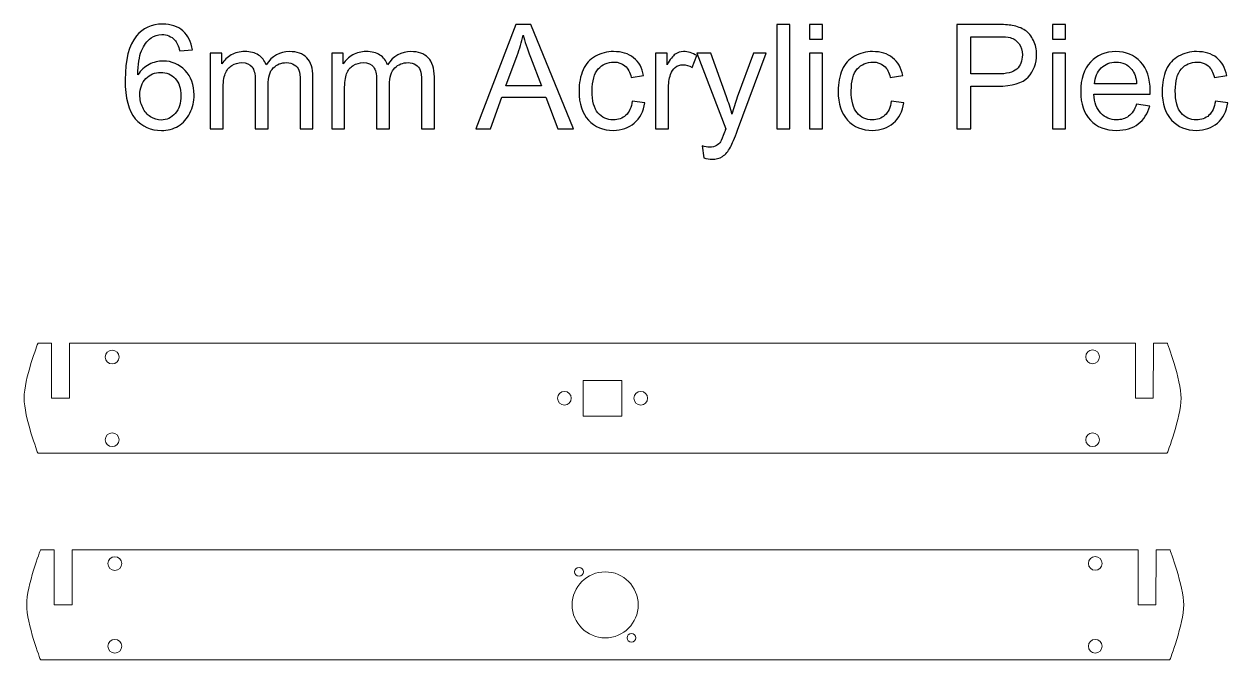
# Model space of a CAD drawing. Header units: centimetres. Extents: x 32 to 238, y -190 to 31.
# Drawn here: x 33.36 to 77.06, y 7 to 30.11 of the extents above; entities that cross this region are included whole.
import ezdxf

# ---------------------------------------------------------------- set-up
doc = ezdxf.new("R2010")
doc.units = ezdxf.units.CM
doc.header["$MEASUREMENT"] = 0
doc.layers.add('Layer 1', color=7, linetype='Continuous')

msp = doc.modelspace()

# ---------------------------------------------------------------- linework, layer by layer
at = {"layer": 'Layer 1', "color": 250, "lineweight": 9}
msp.add_lwpolyline([(53.66154, 15.86226), (55.06154, 15.86226), (55.06154, 17.16226), (53.66154, 17.16226), (53.66154, 15.86226)], close=True, dxfattribs=at)
for centre, major_axis in [((52.97677, 16.51226), (0, 0.25)), ((55.74562, 16.51226), (0, 0.25)), ((54.45746, 9.0038), (0, 1.2)), ((53.50649, 10.20371), (0, 0.16)), ((55.40883, 7.80396), (0, 0.16))]:
    msp.add_ellipse(centre, major_axis=major_axis, ratio=1, dxfattribs=at)
at = {"layer": 'Layer 1', "color": 250}
for points, knots in [([(39.46992, 29.16893), (39.46992, 29.16893), (39.00955, 29.13189), (39.00955, 29.13189), (38.9681, 29.31445), (38.90901, 29.44763), (38.83228, 29.53053), (38.70616, 29.6637), (38.55005, 29.72985), (38.36485, 29.72985), (38.2158, 29.72985), (38.08351, 29.6884), (37.96973, 29.6055), (37.82333, 29.49878), (37.70868, 29.34356), (37.62313, 29.13895), (37.53846, 28.93345), (37.49437, 28.64153), (37.49084, 28.26318), (37.60285, 28.43339), (37.74043, 28.56039), (37.90271, 28.64241), (38.06498, 28.72532), (38.23432, 28.76677), (38.41247, 28.76677), (38.72292, 28.76677), (38.9875, 28.65211), (39.20622, 28.42369), (39.42406, 28.19527), (39.53342, 27.9007), (39.53342, 27.53822), (39.53342, 27.30009), (39.48227, 27.07961), (39.37996, 26.87499), (39.27678, 26.67038), (39.13655, 26.51428), (38.95663, 26.4058), (38.7776, 26.29732), (38.57387, 26.24264), (38.34633, 26.24264), (37.95915, 26.24264), (37.64253, 26.38552), (37.39735, 26.67038), (37.15305, 26.95525), (37.03046, 27.42533), (37.03046, 28.07973), (37.03046, 28.81175), (37.16628, 29.34444), (37.43704, 29.67693), (37.6734, 29.96621), (37.99178, 30.11085), (38.39307, 30.11085), (38.69117, 30.11085), (38.93635, 30.02707), (39.12685, 29.86038), (39.31735, 29.69369), (39.432, 29.4635), (39.46992, 29.16893)], [0, 0, 0, 0, 0.05263158, 0.05263158, 0.05263158, 0.10526316, 0.10526316, 0.10526316, 0.15789474, 0.15789474, 0.15789474, 0.21052632, 0.21052632, 0.21052632, 0.26315789, 0.26315789, 0.26315789, 0.31578947, 0.31578947, 0.31578947, 0.36842105, 0.36842105, 0.36842105, 0.42105263, 0.42105263, 0.42105263, 0.47368421, 0.47368421, 0.47368421, 0.52631579, 0.52631579, 0.52631579, 0.57894737, 0.57894737, 0.57894737, 0.63157895, 0.63157895, 0.63157895, 0.68421053, 0.68421053, 0.68421053, 0.73684211, 0.73684211, 0.73684211, 0.78947368, 0.78947368, 0.78947368, 0.84210526, 0.84210526, 0.84210526, 0.89473684, 0.89473684, 0.89473684, 0.94736842, 0.94736842, 0.94736842, 1, 1, 1, 1]), ([(49.75869, 26.30614), (49.75869, 26.30614), (51.21214, 30.09498), (51.21214, 30.09498), (51.21214, 30.09498), (51.76335, 30.09498), (51.76335, 30.09498), (51.76335, 30.09498), (53.30588, 26.30614), (53.30588, 26.30614), (53.30588, 26.30614), (52.73526, 26.30614), (52.73526, 26.30614), (52.73526, 26.30614), (52.29693, 27.45443), (52.29693, 27.45443), (52.29693, 27.45443), (50.70149, 27.45443), (50.70149, 27.45443), (50.70149, 27.45443), (50.29051, 26.30614), (50.29051, 26.30614), (50.29051, 26.30614), (49.75869, 26.30614), (49.75869, 26.30614)], [0, 0, 0, 0, 0.125, 0.125, 0.125, 0.25, 0.25, 0.25, 0.375, 0.375, 0.375, 0.5, 0.5, 0.5, 0.625, 0.625, 0.625, 0.75, 0.75, 0.75, 0.875, 0.875, 0.875, 1, 1, 1, 1]), ([(60.68863, 26.30614), (60.68863, 26.30614), (60.68863, 30.09498), (60.68863, 30.09498), (60.68863, 30.09498), (61.15429, 30.09498), (61.15429, 30.09498), (61.15429, 30.09498), (61.15429, 26.30614), (61.15429, 26.30614), (61.15429, 26.30614), (60.68863, 26.30614), (60.68863, 26.30614)], [0, 0, 0, 0, 0.25, 0.25, 0.25, 0.5, 0.5, 0.5, 0.75, 0.75, 0.75, 1, 1, 1, 1]), ([(61.87484, 29.56581), (61.87484, 29.56581), (61.87484, 30.09498), (61.87484, 30.09498), (61.87484, 30.09498), (62.34051, 30.09498), (62.34051, 30.09498), (62.34051, 30.09498), (62.34051, 29.56581), (62.34051, 29.56581), (62.34051, 29.56581), (61.87484, 29.56581), (61.87484, 29.56581)], [0, 0, 0, 0, 0.25, 0.25, 0.25, 0.5, 0.5, 0.5, 0.75, 0.75, 0.75, 1, 1, 1, 1]), ([(67.22471, 26.30614), (67.22471, 26.30614), (67.22471, 30.09498), (67.22471, 30.09498), (67.22471, 30.09498), (68.65522, 30.09498), (68.65522, 30.09498), (68.90658, 30.09498), (69.09884, 30.08263), (69.23202, 30.05882), (69.41811, 30.02795), (69.57421, 29.96886), (69.70033, 29.88243), (69.82645, 29.79511), (69.92787, 29.67341), (70.0046, 29.5173), (70.08133, 29.3612), (70.11925, 29.18922), (70.11925, 29.00136), (70.11925, 28.68034), (70.01695, 28.40781), (69.81145, 28.18556), (69.60684, 27.96243), (69.23554, 27.85131), (68.69932, 27.85131), (68.69932, 27.85131), (67.72742, 27.85131), (67.72742, 27.85131), (67.72742, 27.85131), (67.72742, 26.30614), (67.72742, 26.30614), (67.72742, 26.30614), (67.22471, 26.30614), (67.22471, 26.30614)], [0, 0, 0, 0, 0.09090909, 0.09090909, 0.09090909, 0.18181818, 0.18181818, 0.18181818, 0.27272727, 0.27272727, 0.27272727, 0.36363636, 0.36363636, 0.36363636, 0.45454545, 0.45454545, 0.45454545, 0.54545455, 0.54545455, 0.54545455, 0.63636364, 0.63636364, 0.63636364, 0.72727273, 0.72727273, 0.72727273, 0.81818182, 0.81818182, 0.81818182, 0.90909091, 0.90909091, 0.90909091, 1, 1, 1, 1]), ([(70.69604, 29.56581), (70.69604, 29.56581), (70.69604, 30.09498), (70.69604, 30.09498), (70.69604, 30.09498), (71.16171, 30.09498), (71.16171, 30.09498), (71.16171, 30.09498), (71.16171, 29.56581), (71.16171, 29.56581), (71.16171, 29.56581), (70.69604, 29.56581), (70.69604, 29.56581)], [0, 0, 0, 0, 0.25, 0.25, 0.25, 0.5, 0.5, 0.5, 0.75, 0.75, 0.75, 1, 1, 1, 1]), ([(50.84878, 27.86189), (50.84878, 27.86189), (52.13994, 27.86189), (52.13994, 27.86189), (52.13994, 27.86189), (51.74483, 28.91229), (51.74483, 28.91229), (51.62577, 29.23155), (51.53581, 29.49525), (51.47319, 29.70339), (51.42116, 29.45645), (51.35149, 29.21391), (51.26417, 28.97402), (51.26417, 28.97402), (50.84878, 27.86189), (50.84878, 27.86189)], [0, 0, 0, 0, 0.2, 0.2, 0.2, 0.4, 0.4, 0.4, 0.6, 0.6, 0.6, 0.8, 0.8, 0.8, 1, 1, 1, 1]), ([(67.72742, 28.29581), (67.72742, 28.29581), (68.70638, 28.29581), (68.70638, 28.29581), (69.03093, 28.29581), (69.26024, 28.35578), (69.39694, 28.47661), (69.53276, 28.59743), (69.60067, 28.76677), (69.60067, 28.98637), (69.60067, 29.14424), (69.56098, 29.28006), (69.48072, 29.39295), (69.40047, 29.50584), (69.29463, 29.5808), (69.16411, 29.61696), (69.07944, 29.63901), (68.92333, 29.65048), (68.69667, 29.65048), (68.69667, 29.65048), (67.72742, 29.65048), (67.72742, 29.65048), (67.72742, 29.65048), (67.72742, 28.29581), (67.72742, 28.29581)], [0, 0, 0, 0, 0.125, 0.125, 0.125, 0.25, 0.25, 0.25, 0.375, 0.375, 0.375, 0.5, 0.5, 0.5, 0.625, 0.625, 0.625, 0.75, 0.75, 0.75, 0.875, 0.875, 0.875, 1, 1, 1, 1]), ([(40.12168, 26.30614), (40.12168, 26.30614), (40.12168, 29.05252), (40.12168, 29.05252), (40.12168, 29.05252), (40.53972, 29.05252), (40.53972, 29.05252), (40.53972, 29.05252), (40.53972, 28.66446), (40.53972, 28.66446), (40.62527, 28.79852), (40.73992, 28.907), (40.8828, 28.98813), (41.02567, 29.07016), (41.18795, 29.11073), (41.37051, 29.11073), (41.57336, 29.11073), (41.74005, 29.06839), (41.8697, 28.98461), (41.99934, 28.89994), (42.09106, 28.78264), (42.14398, 28.63095), (42.3627, 28.95109), (42.64581, 29.11073), (42.99506, 29.11073), (43.26846, 29.11073), (43.47924, 29.03576), (43.62565, 28.88495), (43.77293, 28.73413), (43.84702, 28.50218), (43.84702, 28.18909), (43.84702, 28.18909), (43.84702, 26.30614), (43.84702, 26.30614), (43.84702, 26.30614), (43.38135, 26.30614), (43.38135, 26.30614), (43.38135, 26.30614), (43.38135, 28.03475), (43.38135, 28.03475), (43.38135, 28.21996), (43.36547, 28.35402), (43.33549, 28.43604), (43.3055, 28.51806), (43.25082, 28.58332), (43.17056, 28.63359), (43.09119, 28.68386), (42.9977, 28.70856), (42.89099, 28.70856), (42.69696, 28.70856), (42.53645, 28.64418), (42.40856, 28.51629), (42.28068, 28.38753), (42.21718, 28.18204), (42.21718, 27.89981), (42.21718, 27.89981), (42.21718, 26.30614), (42.21718, 26.30614), (42.21718, 26.30614), (41.75151, 26.30614), (41.75151, 26.30614), (41.75151, 26.30614), (41.75151, 28.08855), (41.75151, 28.08855), (41.75151, 28.29493), (41.71359, 28.45015), (41.63774, 28.55334), (41.5619, 28.65652), (41.43754, 28.70856), (41.26556, 28.70856), (41.13503, 28.70856), (41.01421, 28.67416), (40.90308, 28.60537), (40.79196, 28.53658), (40.7117, 28.43604), (40.66143, 28.30286), (40.61204, 28.17057), (40.58735, 27.97919), (40.58735, 27.7296), (40.58735, 27.7296), (40.58735, 26.30614), (40.58735, 26.30614), (40.58735, 26.30614), (40.12168, 26.30614), (40.12168, 26.30614)], [0, 0, 0, 0, 0.03571429, 0.03571429, 0.03571429, 0.07142857, 0.07142857, 0.07142857, 0.10714286, 0.10714286, 0.10714286, 0.14285714, 0.14285714, 0.14285714, 0.17857143, 0.17857143, 0.17857143, 0.21428571, 0.21428571, 0.21428571, 0.25, 0.25, 0.25, 0.28571429, 0.28571429, 0.28571429, 0.32142857, 0.32142857, 0.32142857, 0.35714286, 0.35714286, 0.35714286, 0.39285714, 0.39285714, 0.39285714, 0.42857143, 0.42857143, 0.42857143, 0.46428571, 0.46428571, 0.46428571, 0.5, 0.5, 0.5, 0.53571429, 0.53571429, 0.53571429, 0.57142857, 0.57142857, 0.57142857, 0.60714286, 0.60714286, 0.60714286, 0.64285714, 0.64285714, 0.64285714, 0.67857143, 0.67857143, 0.67857143, 0.71428571, 0.71428571, 0.71428571, 0.75, 0.75, 0.75, 0.78571429, 0.78571429, 0.78571429, 0.82142857, 0.82142857, 0.82142857, 0.85714286, 0.85714286, 0.85714286, 0.89285714, 0.89285714, 0.89285714, 0.92857143, 0.92857143, 0.92857143, 0.96428571, 0.96428571, 0.96428571, 1, 1, 1, 1]), ([(44.52964, 26.30614), (44.52964, 26.30614), (44.52964, 29.05252), (44.52964, 29.05252), (44.52964, 29.05252), (44.94768, 29.05252), (44.94768, 29.05252), (44.94768, 29.05252), (44.94768, 28.66446), (44.94768, 28.66446), (45.03323, 28.79852), (45.14788, 28.907), (45.29076, 28.98813), (45.43363, 29.07016), (45.59591, 29.11073), (45.77847, 29.11073), (45.98132, 29.11073), (46.14801, 29.06839), (46.27766, 28.98461), (46.4073, 28.89994), (46.49902, 28.78264), (46.55194, 28.63095), (46.77066, 28.95109), (47.05377, 29.11073), (47.40302, 29.11073), (47.67642, 29.11073), (47.8872, 29.03576), (48.03361, 28.88495), (48.18089, 28.73413), (48.25498, 28.50218), (48.25498, 28.18909), (48.25498, 28.18909), (48.25498, 26.30614), (48.25498, 26.30614), (48.25498, 26.30614), (47.78931, 26.30614), (47.78931, 26.30614), (47.78931, 26.30614), (47.78931, 28.03475), (47.78931, 28.03475), (47.78931, 28.21996), (47.77343, 28.35402), (47.74345, 28.43604), (47.71346, 28.51806), (47.65878, 28.58332), (47.57852, 28.63359), (47.49915, 28.68386), (47.40566, 28.70856), (47.29895, 28.70856), (47.10492, 28.70856), (46.94441, 28.64418), (46.81652, 28.51629), (46.68864, 28.38753), (46.62514, 28.18204), (46.62514, 27.89981), (46.62514, 27.89981), (46.62514, 26.30614), (46.62514, 26.30614), (46.62514, 26.30614), (46.15947, 26.30614), (46.15947, 26.30614), (46.15947, 26.30614), (46.15947, 28.08855), (46.15947, 28.08855), (46.15947, 28.29493), (46.12155, 28.45015), (46.0457, 28.55334), (45.96986, 28.65652), (45.8455, 28.70856), (45.67352, 28.70856), (45.54299, 28.70856), (45.42217, 28.67416), (45.31104, 28.60537), (45.19992, 28.53658), (45.11966, 28.43604), (45.06939, 28.30286), (45.02, 28.17057), (44.99531, 27.97919), (44.99531, 27.7296), (44.99531, 27.7296), (44.99531, 26.30614), (44.99531, 26.30614), (44.99531, 26.30614), (44.52964, 26.30614), (44.52964, 26.30614)], [0, 0, 0, 0, 0.03571429, 0.03571429, 0.03571429, 0.07142857, 0.07142857, 0.07142857, 0.10714286, 0.10714286, 0.10714286, 0.14285714, 0.14285714, 0.14285714, 0.17857143, 0.17857143, 0.17857143, 0.21428571, 0.21428571, 0.21428571, 0.25, 0.25, 0.25, 0.28571429, 0.28571429, 0.28571429, 0.32142857, 0.32142857, 0.32142857, 0.35714286, 0.35714286, 0.35714286, 0.39285714, 0.39285714, 0.39285714, 0.42857143, 0.42857143, 0.42857143, 0.46428571, 0.46428571, 0.46428571, 0.5, 0.5, 0.5, 0.53571429, 0.53571429, 0.53571429, 0.57142857, 0.57142857, 0.57142857, 0.60714286, 0.60714286, 0.60714286, 0.64285714, 0.64285714, 0.64285714, 0.67857143, 0.67857143, 0.67857143, 0.71428571, 0.71428571, 0.71428571, 0.75, 0.75, 0.75, 0.78571429, 0.78571429, 0.78571429, 0.82142857, 0.82142857, 0.82142857, 0.85714286, 0.85714286, 0.85714286, 0.89285714, 0.89285714, 0.89285714, 0.92857143, 0.92857143, 0.92857143, 0.96428571, 0.96428571, 0.96428571, 1, 1, 1, 1]), ([(55.4393, 27.31156), (55.4393, 27.31156), (55.89438, 27.24806), (55.89438, 27.24806), (55.84411, 26.93497), (55.71711, 26.69067), (55.51162, 26.5134), (55.30612, 26.33613), (55.053, 26.24793), (54.75403, 26.24793), (54.3792, 26.24793), (54.07757, 26.37052), (53.85003, 26.6157), (53.62161, 26.86088), (53.50784, 27.2119), (53.50784, 27.66874), (53.50784, 27.96508), (53.55723, 28.22349), (53.65512, 28.44574), (53.75302, 28.66711), (53.90207, 28.83379), (54.10315, 28.94404), (54.30335, 29.05516), (54.52119, 29.11073), (54.75755, 29.11073), (55.05477, 29.11073), (55.29907, 29.03576), (55.4878, 28.88495), (55.67742, 28.73413), (55.79913, 28.51982), (55.85205, 28.24289), (55.85205, 28.24289), (55.40225, 28.1741), (55.40225, 28.1741), (55.35904, 28.35843), (55.28319, 28.49689), (55.17295, 28.59038), (55.06359, 28.68298), (54.9313, 28.72972), (54.77607, 28.72972), (54.54148, 28.72972), (54.35098, 28.64594), (54.20369, 28.47837), (54.05729, 28.30992), (53.98409, 28.04534), (53.98409, 27.68197), (53.98409, 27.31332), (54.05464, 27.04609), (54.19575, 26.8794), (54.33775, 26.71272), (54.52207, 26.62893), (54.74873, 26.62893), (54.93218, 26.62893), (55.08475, 26.68449), (55.20646, 26.7965), (55.32905, 26.90763), (55.40666, 27.07961), (55.4393, 27.31156)], [0, 0, 0, 0, 0.05263158, 0.05263158, 0.05263158, 0.10526316, 0.10526316, 0.10526316, 0.15789474, 0.15789474, 0.15789474, 0.21052632, 0.21052632, 0.21052632, 0.26315789, 0.26315789, 0.26315789, 0.31578947, 0.31578947, 0.31578947, 0.36842105, 0.36842105, 0.36842105, 0.42105263, 0.42105263, 0.42105263, 0.47368421, 0.47368421, 0.47368421, 0.52631579, 0.52631579, 0.52631579, 0.57894737, 0.57894737, 0.57894737, 0.63157895, 0.63157895, 0.63157895, 0.68421053, 0.68421053, 0.68421053, 0.73684211, 0.73684211, 0.73684211, 0.78947368, 0.78947368, 0.78947368, 0.84210526, 0.84210526, 0.84210526, 0.89473684, 0.89473684, 0.89473684, 0.94736842, 0.94736842, 0.94736842, 1, 1, 1, 1]), ([(56.28596, 26.30614), (56.28596, 26.30614), (56.28596, 29.05252), (56.28596, 29.05252), (56.28596, 29.05252), (56.704, 29.05252), (56.704, 29.05252), (56.704, 29.05252), (56.704, 28.63183), (56.704, 28.63183), (56.81072, 28.82674), (56.90949, 28.9555), (57.00033, 29.01724), (57.09117, 29.07986), (57.19083, 29.11073), (57.29931, 29.11073), (57.4563, 29.11073), (57.61593, 29.06134), (57.77821, 28.96344), (57.77821, 28.96344), (57.6124, 28.53393), (57.6124, 28.53393), (57.49951, 28.59743), (57.38663, 28.62918), (57.27374, 28.62918), (57.17231, 28.62918), (57.08147, 28.59832), (57.00122, 28.53746), (56.92096, 28.47661), (56.86363, 28.39194), (56.82924, 28.28346), (56.7772, 28.11854), (56.75163, 27.93774), (56.75163, 27.74106), (56.75163, 27.74106), (56.75163, 26.30614), (56.75163, 26.30614), (56.75163, 26.30614), (56.28596, 26.30614), (56.28596, 26.30614)], [0, 0, 0, 0, 0.07692308, 0.07692308, 0.07692308, 0.15384615, 0.15384615, 0.15384615, 0.23076923, 0.23076923, 0.23076923, 0.30769231, 0.30769231, 0.30769231, 0.38461538, 0.38461538, 0.38461538, 0.46153846, 0.46153846, 0.46153846, 0.53846154, 0.53846154, 0.53846154, 0.61538462, 0.61538462, 0.61538462, 0.69230769, 0.69230769, 0.69230769, 0.76923077, 0.76923077, 0.76923077, 0.84615385, 0.84615385, 0.84615385, 0.92307692, 0.92307692, 0.92307692, 1, 1, 1, 1]), ([(58.03221, 25.25045), (58.03221, 25.25045), (57.9793, 25.68084), (57.9793, 25.68084), (58.0816, 25.6535), (58.1698, 25.63939), (58.24564, 25.63939), (58.34971, 25.63939), (58.43262, 25.65703), (58.49435, 25.69142), (58.55697, 25.72582), (58.60812, 25.77433), (58.64781, 25.83606), (58.67692, 25.88281), (58.72454, 25.99834), (58.7898, 26.18355), (58.79862, 26.20913), (58.81185, 26.24705), (58.83126, 26.29732), (58.83126, 26.29732), (57.7888, 29.05252), (57.7888, 29.05252), (57.7888, 29.05252), (58.28621, 29.05252), (58.28621, 29.05252), (58.28621, 29.05252), (58.85948, 27.46678), (58.85948, 27.46678), (58.93444, 27.26658), (59.00059, 27.05491), (59.05968, 26.83266), (59.11348, 27.04168), (59.17698, 27.24806), (59.25106, 27.4509), (59.25106, 27.4509), (59.83667, 29.05252), (59.83667, 29.05252), (59.83667, 29.05252), (60.30146, 29.05252), (60.30146, 29.05252), (60.30146, 29.05252), (59.26341, 26.25851), (59.26341, 26.25851), (59.1514, 25.95777), (59.06409, 25.7514), (59.00147, 25.63763), (58.91857, 25.48505), (58.82332, 25.37304), (58.7166, 25.3016), (58.60901, 25.23017), (58.48112, 25.19489), (58.33296, 25.19489), (58.243, 25.19489), (58.14246, 25.21341), (58.03221, 25.25045)], [0, 0, 0, 0, 0.05555556, 0.05555556, 0.05555556, 0.11111111, 0.11111111, 0.11111111, 0.16666667, 0.16666667, 0.16666667, 0.22222222, 0.22222222, 0.22222222, 0.27777778, 0.27777778, 0.27777778, 0.33333333, 0.33333333, 0.33333333, 0.38888889, 0.38888889, 0.38888889, 0.44444444, 0.44444444, 0.44444444, 0.5, 0.5, 0.5, 0.55555556, 0.55555556, 0.55555556, 0.61111111, 0.61111111, 0.61111111, 0.66666667, 0.66666667, 0.66666667, 0.72222222, 0.72222222, 0.72222222, 0.77777778, 0.77777778, 0.77777778, 0.83333333, 0.83333333, 0.83333333, 0.88888889, 0.88888889, 0.88888889, 0.94444444, 0.94444444, 0.94444444, 1, 1, 1, 1]), ([(61.87484, 26.30614), (61.87484, 26.30614), (61.87484, 29.05252), (61.87484, 29.05252), (61.87484, 29.05252), (62.34051, 29.05252), (62.34051, 29.05252), (62.34051, 29.05252), (62.34051, 26.30614), (62.34051, 26.30614), (62.34051, 26.30614), (61.87484, 26.30614), (61.87484, 26.30614)], [0, 0, 0, 0, 0.25, 0.25, 0.25, 0.5, 0.5, 0.5, 0.75, 0.75, 0.75, 1, 1, 1, 1]), ([(64.84435, 27.31156), (64.84435, 27.31156), (65.29943, 27.24806), (65.29943, 27.24806), (65.24916, 26.93497), (65.12216, 26.69067), (64.91667, 26.5134), (64.71117, 26.33613), (64.45805, 26.24793), (64.15908, 26.24793), (63.78425, 26.24793), (63.48262, 26.37052), (63.25508, 26.6157), (63.02666, 26.86088), (62.91289, 27.2119), (62.91289, 27.66874), (62.91289, 27.96508), (62.96228, 28.22349), (63.06017, 28.44574), (63.15807, 28.66711), (63.30712, 28.83379), (63.5082, 28.94404), (63.7084, 29.05516), (63.92624, 29.11073), (64.1626, 29.11073), (64.45982, 29.11073), (64.70412, 29.03576), (64.89285, 28.88495), (65.08247, 28.73413), (65.20418, 28.51982), (65.2571, 28.24289), (65.2571, 28.24289), (64.8073, 28.1741), (64.8073, 28.1741), (64.76409, 28.35843), (64.68824, 28.49689), (64.578, 28.59038), (64.46864, 28.68298), (64.33635, 28.72972), (64.18112, 28.72972), (63.94653, 28.72972), (63.75603, 28.64594), (63.60874, 28.47837), (63.46234, 28.30992), (63.38914, 28.04534), (63.38914, 27.68197), (63.38914, 27.31332), (63.45969, 27.04609), (63.6008, 26.8794), (63.7428, 26.71272), (63.92712, 26.62893), (64.15378, 26.62893), (64.33723, 26.62893), (64.4898, 26.68449), (64.61151, 26.7965), (64.7341, 26.90763), (64.81171, 27.07961), (64.84435, 27.31156)], [0, 0, 0, 0, 0.05263158, 0.05263158, 0.05263158, 0.10526316, 0.10526316, 0.10526316, 0.15789474, 0.15789474, 0.15789474, 0.21052632, 0.21052632, 0.21052632, 0.26315789, 0.26315789, 0.26315789, 0.31578947, 0.31578947, 0.31578947, 0.36842105, 0.36842105, 0.36842105, 0.42105263, 0.42105263, 0.42105263, 0.47368421, 0.47368421, 0.47368421, 0.52631579, 0.52631579, 0.52631579, 0.57894737, 0.57894737, 0.57894737, 0.63157895, 0.63157895, 0.63157895, 0.68421053, 0.68421053, 0.68421053, 0.73684211, 0.73684211, 0.73684211, 0.78947368, 0.78947368, 0.78947368, 0.84210526, 0.84210526, 0.84210526, 0.89473684, 0.89473684, 0.89473684, 0.94736842, 0.94736842, 0.94736842, 1, 1, 1, 1]), ([(70.69604, 26.30614), (70.69604, 26.30614), (70.69604, 29.05252), (70.69604, 29.05252), (70.69604, 29.05252), (71.16171, 29.05252), (71.16171, 29.05252), (71.16171, 29.05252), (71.16171, 26.30614), (71.16171, 26.30614), (71.16171, 26.30614), (70.69604, 26.30614), (70.69604, 26.30614)], [0, 0, 0, 0, 0.25, 0.25, 0.25, 0.5, 0.5, 0.5, 0.75, 0.75, 0.75, 1, 1, 1, 1]), ([(73.74492, 27.19514), (73.74492, 27.19514), (74.22646, 27.13164), (74.22646, 27.13164), (74.1515, 26.85206), (74.01127, 26.63422), (73.80666, 26.47988), (73.60205, 26.32554), (73.34099, 26.24793), (73.02261, 26.24793), (72.62221, 26.24793), (72.30471, 26.3714), (72.07011, 26.61835), (71.83551, 26.86441), (71.71821, 27.21102), (71.71821, 27.6564), (71.71821, 28.11677), (71.83639, 28.47484), (72.07364, 28.72884), (72.31088, 28.98372), (72.61868, 29.11073), (72.99703, 29.11073), (73.36304, 29.11073), (73.66202, 28.98637), (73.89397, 28.73678), (74.12592, 28.48719), (74.24234, 28.13618), (74.24234, 27.68374), (74.24234, 27.6564), (74.24146, 27.61495), (74.23969, 27.56027), (74.23969, 27.56027), (72.19446, 27.56027), (72.19446, 27.56027), (72.2121, 27.25952), (72.29677, 27.02845), (72.45023, 26.86882), (72.6028, 26.70919), (72.79418, 26.62893), (73.02261, 26.62893), (73.19282, 26.62893), (73.33834, 26.67391), (73.45829, 26.76387), (73.57912, 26.85383), (73.67437, 26.99758), (73.74492, 27.19514)], [0, 0, 0, 0, 0.06666667, 0.06666667, 0.06666667, 0.13333333, 0.13333333, 0.13333333, 0.2, 0.2, 0.2, 0.26666667, 0.26666667, 0.26666667, 0.33333333, 0.33333333, 0.33333333, 0.4, 0.4, 0.4, 0.46666667, 0.46666667, 0.46666667, 0.53333333, 0.53333333, 0.53333333, 0.6, 0.6, 0.6, 0.66666667, 0.66666667, 0.66666667, 0.73333333, 0.73333333, 0.73333333, 0.8, 0.8, 0.8, 0.86666667, 0.86666667, 0.86666667, 0.93333333, 0.93333333, 0.93333333, 1, 1, 1, 1]), ([(76.6086, 27.31156), (76.6086, 27.31156), (77.06368, 27.24806), (77.06368, 27.24806), (77.01341, 26.93497), (76.88641, 26.69067), (76.68092, 26.5134), (76.47542, 26.33613), (76.2223, 26.24793), (75.92333, 26.24793), (75.5485, 26.24793), (75.24687, 26.37052), (75.01933, 26.6157), (74.79091, 26.86088), (74.67714, 27.2119), (74.67714, 27.66874), (74.67714, 27.96508), (74.72653, 28.22349), (74.82442, 28.44574), (74.92232, 28.66711), (75.07137, 28.83379), (75.27245, 28.94404), (75.47265, 29.05516), (75.69049, 29.11073), (75.92685, 29.11073), (76.22407, 29.11073), (76.46837, 29.03576), (76.6571, 28.88495), (76.84672, 28.73413), (76.96843, 28.51982), (77.02135, 28.24289), (77.02135, 28.24289), (76.57155, 28.1741), (76.57155, 28.1741), (76.52834, 28.35843), (76.45249, 28.49689), (76.34225, 28.59038), (76.23289, 28.68298), (76.1006, 28.72972), (75.94537, 28.72972), (75.71078, 28.72972), (75.52028, 28.64594), (75.37299, 28.47837), (75.22659, 28.30992), (75.15339, 28.04534), (75.15339, 27.68197), (75.15339, 27.31332), (75.22394, 27.04609), (75.36505, 26.8794), (75.50705, 26.71272), (75.69137, 26.62893), (75.91803, 26.62893), (76.10148, 26.62893), (76.25405, 26.68449), (76.37576, 26.7965), (76.49835, 26.90763), (76.57596, 27.07961), (76.6086, 27.31156)], [0, 0, 0, 0, 0.05263158, 0.05263158, 0.05263158, 0.10526316, 0.10526316, 0.10526316, 0.15789474, 0.15789474, 0.15789474, 0.21052632, 0.21052632, 0.21052632, 0.26315789, 0.26315789, 0.26315789, 0.31578947, 0.31578947, 0.31578947, 0.36842105, 0.36842105, 0.36842105, 0.42105263, 0.42105263, 0.42105263, 0.47368421, 0.47368421, 0.47368421, 0.52631579, 0.52631579, 0.52631579, 0.57894737, 0.57894737, 0.57894737, 0.63157895, 0.63157895, 0.63157895, 0.68421053, 0.68421053, 0.68421053, 0.73684211, 0.73684211, 0.73684211, 0.78947368, 0.78947368, 0.78947368, 0.84210526, 0.84210526, 0.84210526, 0.89473684, 0.89473684, 0.89473684, 0.94736842, 0.94736842, 0.94736842, 1, 1, 1, 1]), ([(72.22092, 27.94127), (72.22092, 27.94127), (73.75021, 27.94127), (73.75021, 27.94127), (73.72993, 28.17234), (73.67084, 28.3452), (73.57471, 28.46073), (73.42742, 28.63977), (73.23516, 28.72972), (72.99968, 28.72972), (72.78625, 28.72972), (72.60721, 28.65829), (72.46169, 28.51541), (72.31705, 28.37254), (72.2368, 28.18116), (72.22092, 27.94127)], [0, 0, 0, 0, 0.2, 0.2, 0.2, 0.4, 0.4, 0.4, 0.6, 0.6, 0.6, 0.8, 0.8, 0.8, 1, 1, 1, 1]), ([(37.56492, 27.53381), (37.56492, 27.37329), (37.59932, 27.21984), (37.66723, 27.07343), (37.73514, 26.92703), (37.83039, 26.8159), (37.95121, 26.73917), (38.07292, 26.66245), (38.20169, 26.62364), (38.33839, 26.62364), (38.53683, 26.62364), (38.70616, 26.70302), (38.84639, 26.86177), (38.98662, 27.02052), (39.05717, 27.23571), (39.05717, 27.50823), (39.05717, 27.77017), (38.9875, 27.97654), (38.84903, 28.12736), (38.71057, 28.27817), (38.53418, 28.35402), (38.31987, 28.35402), (38.10996, 28.35402), (37.93093, 28.27817), (37.78453, 28.12736), (37.63812, 27.97654), (37.56492, 27.77899), (37.56492, 27.53381)], [0, 0, 0, 0, 0.11111111, 0.11111111, 0.11111111, 0.22222222, 0.22222222, 0.22222222, 0.33333333, 0.33333333, 0.33333333, 0.44444444, 0.44444444, 0.44444444, 0.55555556, 0.55555556, 0.55555556, 0.66666667, 0.66666667, 0.66666667, 0.77777778, 0.77777778, 0.77777778, 0.88888889, 0.88888889, 0.88888889, 1, 1, 1, 1])]:
    msp.add_open_spline(points, degree=3, knots=knots, dxfattribs=at)
at = {"layer": 'Layer 1', "color": 250, "lineweight": 9}
for points, knots in [([(74.35465, 16.50974), (74.35465, 16.50974), (74.35868, 18.51384), (74.35868, 18.51384), (74.35868, 18.51384), (74.85942, 18.51384), (74.85942, 18.51384), (74.85942, 18.51384), (75.36226, 17.19831), (75.36226, 16.51068), (75.36226, 15.82305), (74.85673, 14.51068), (74.85673, 14.51068), (74.85673, 14.51068), (33.86187, 14.51068), (33.86187, 14.51068), (33.86187, 14.51068), (33.36083, 15.83054), (33.36083, 16.5212), (33.36083, 17.20506), (33.86187, 18.51068), (33.86187, 18.51068), (33.86187, 18.51068), (34.35891, 18.51068), (34.35891, 18.51068), (34.35891, 18.51068), (34.35891, 16.51068), (34.35891, 16.51068), (34.35891, 16.51068), (35.01311, 16.51068), (35.01311, 16.51068), (35.01311, 16.51068), (35.01311, 18.51068), (35.01311, 18.51068), (35.01311, 18.51068), (73.70663, 18.51361), (73.70663, 18.51361), (73.70663, 18.51361), (73.70663, 16.50974), (73.70663, 16.50974), (73.70663, 16.50974), (74.35465, 16.50974), (74.35465, 16.50974)], [0, 0, 0, 0, 0.07142857, 0.07142857, 0.07142857, 0.14285714, 0.14285714, 0.14285714, 0.21428571, 0.21428571, 0.21428571, 0.28571429, 0.28571429, 0.28571429, 0.35714286, 0.35714286, 0.35714286, 0.42857143, 0.42857143, 0.42857143, 0.5, 0.5, 0.5, 0.57142857, 0.57142857, 0.57142857, 0.64285714, 0.64285714, 0.64285714, 0.71428571, 0.71428571, 0.71428571, 0.78571429, 0.78571429, 0.78571429, 0.85714286, 0.85714286, 0.85714286, 0.92857143, 0.92857143, 0.92857143, 1, 1, 1, 1]), ([(36.55866, 18.26113), (36.42059, 18.26113), (36.30866, 18.1492), (36.30866, 18.01113), (36.30866, 17.87306), (36.42059, 17.76113), (36.55866, 17.76113), (36.69673, 17.76113), (36.80866, 17.87306), (36.80866, 18.01113), (36.80866, 18.1492), (36.69673, 18.26113), (36.55866, 18.26113)], [0, 0, 0, 0, 0.25, 0.25, 0.25, 0.5, 0.5, 0.5, 0.75, 0.75, 0.75, 1, 1, 1, 1]), ([(72.15209, 18.26792), (72.01402, 18.26792), (71.90209, 18.15599), (71.90209, 18.01792), (71.90209, 17.87985), (72.01402, 17.76792), (72.15209, 17.76792), (72.29016, 17.76792), (72.40209, 17.87985), (72.40209, 18.01792), (72.40209, 18.15599), (72.29016, 18.26792), (72.15209, 18.26792)], [0, 0, 0, 0, 0.25, 0.25, 0.25, 0.5, 0.5, 0.5, 0.75, 0.75, 0.75, 1, 1, 1, 1]), ([(36.55866, 15.25645), (36.42059, 15.25645), (36.30866, 15.14452), (36.30866, 15.00645), (36.30866, 14.86838), (36.42059, 14.75645), (36.55866, 14.75645), (36.69673, 14.75645), (36.80866, 14.86838), (36.80866, 15.00645), (36.80866, 15.14452), (36.69673, 15.25645), (36.55866, 15.25645)], [0, 0, 0, 0, 0.25, 0.25, 0.25, 0.5, 0.5, 0.5, 0.75, 0.75, 0.75, 1, 1, 1, 1]), ([(72.15209, 15.25672), (72.01402, 15.25672), (71.90209, 15.14479), (71.90209, 15.00672), (71.90209, 14.86865), (72.01402, 14.75672), (72.15209, 14.75672), (72.29016, 14.75672), (72.40209, 14.86865), (72.40209, 15.00672), (72.40209, 15.14479), (72.29016, 15.25672), (72.15209, 15.25672)], [0, 0, 0, 0, 0.25, 0.25, 0.25, 0.5, 0.5, 0.5, 0.75, 0.75, 0.75, 1, 1, 1, 1]), ([(74.45057, 9.00128), (74.45057, 9.00128), (74.4546, 11.00538), (74.4546, 11.00538), (74.4546, 11.00538), (74.95534, 11.00538), (74.95534, 11.00538), (74.95534, 11.00538), (75.45818, 9.68985), (75.45818, 9.00222), (75.45818, 8.31459), (74.95265, 7.00222), (74.95265, 7.00222), (74.95265, 7.00222), (33.95779, 7.00222), (33.95779, 7.00222), (33.95779, 7.00222), (33.45675, 8.32208), (33.45675, 9.01274), (33.45675, 9.6966), (33.95779, 11.00222), (33.95779, 11.00222), (33.95779, 11.00222), (34.45483, 11.00222), (34.45483, 11.00222), (34.45483, 11.00222), (34.45483, 9.00222), (34.45483, 9.00222), (34.45483, 9.00222), (35.10903, 9.00222), (35.10903, 9.00222), (35.10903, 9.00222), (35.10903, 11.00222), (35.10903, 11.00222), (35.10903, 11.00222), (73.80255, 11.00515), (73.80255, 11.00515), (73.80255, 11.00515), (73.80255, 9.00128), (73.80255, 9.00128), (73.80255, 9.00128), (74.45057, 9.00128), (74.45057, 9.00128)], [0, 0, 0, 0, 0.07142857, 0.07142857, 0.07142857, 0.14285714, 0.14285714, 0.14285714, 0.21428571, 0.21428571, 0.21428571, 0.28571429, 0.28571429, 0.28571429, 0.35714286, 0.35714286, 0.35714286, 0.42857143, 0.42857143, 0.42857143, 0.5, 0.5, 0.5, 0.57142857, 0.57142857, 0.57142857, 0.64285714, 0.64285714, 0.64285714, 0.71428571, 0.71428571, 0.71428571, 0.78571429, 0.78571429, 0.78571429, 0.85714286, 0.85714286, 0.85714286, 0.92857143, 0.92857143, 0.92857143, 1, 1, 1, 1]), ([(36.65458, 10.75267), (36.51651, 10.75267), (36.40458, 10.64074), (36.40458, 10.50267), (36.40458, 10.3646), (36.51651, 10.25267), (36.65458, 10.25267), (36.79265, 10.25267), (36.90458, 10.3646), (36.90458, 10.50267), (36.90458, 10.64074), (36.79265, 10.75267), (36.65458, 10.75267)], [0, 0, 0, 0, 0.25, 0.25, 0.25, 0.5, 0.5, 0.5, 0.75, 0.75, 0.75, 1, 1, 1, 1]), ([(72.24801, 10.75946), (72.10994, 10.75946), (71.99801, 10.64753), (71.99801, 10.50946), (71.99801, 10.37139), (72.10994, 10.25946), (72.24801, 10.25946), (72.38608, 10.25946), (72.49801, 10.37139), (72.49801, 10.50946), (72.49801, 10.64753), (72.38608, 10.75946), (72.24801, 10.75946)], [0, 0, 0, 0, 0.25, 0.25, 0.25, 0.5, 0.5, 0.5, 0.75, 0.75, 0.75, 1, 1, 1, 1]), ([(36.65458, 7.74799), (36.51651, 7.74799), (36.40458, 7.63606), (36.40458, 7.49799), (36.40458, 7.35992), (36.51651, 7.24799), (36.65458, 7.24799), (36.79265, 7.24799), (36.90458, 7.35992), (36.90458, 7.49799), (36.90458, 7.63606), (36.79265, 7.74799), (36.65458, 7.74799)], [0, 0, 0, 0, 0.25, 0.25, 0.25, 0.5, 0.5, 0.5, 0.75, 0.75, 0.75, 1, 1, 1, 1]), ([(72.24801, 7.74826), (72.10994, 7.74826), (71.99801, 7.63633), (71.99801, 7.49826), (71.99801, 7.36019), (72.10994, 7.24826), (72.24801, 7.24826), (72.38608, 7.24826), (72.49801, 7.36019), (72.49801, 7.49826), (72.49801, 7.63633), (72.38608, 7.74826), (72.24801, 7.74826)], [0, 0, 0, 0, 0.25, 0.25, 0.25, 0.5, 0.5, 0.5, 0.75, 0.75, 0.75, 1, 1, 1, 1])]:
    msp.add_open_spline(points, degree=3, knots=knots, dxfattribs=at)
for points in [[(34.35891, 18.51068), (34.35891, 18.51068), (34.35891, 16.51068), (34.35891, 16.51068)], [(34.35891, 16.51068), (34.35891, 16.51068), (35.01312, 16.51068), (35.01312, 16.51068)], [(34.45483, 11.00222), (34.45483, 11.00222), (34.45483, 9.00222), (34.45483, 9.00222)], [(34.45483, 9.00222), (34.45483, 9.00222), (35.10904, 9.00222), (35.10904, 9.00222)]]:
    msp.add_open_spline(points, degree=3, dxfattribs=at)

doc.saveas('drawing.dxf')
